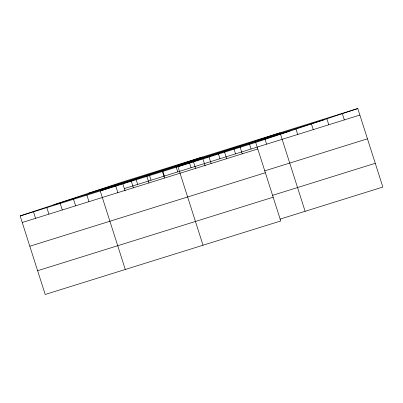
<?xml version="1.0" encoding="UTF-8"?>
<svg xmlns="http://www.w3.org/2000/svg" width="403" height="403" viewBox="0 0 403 403"><rect width="100%" height="100%" fill="white"/><g stroke="black" fill="none" stroke-linecap="round" stroke-linejoin="round"><path stroke-width="0.6" d="M357.793 108.533L255.698 142.445L280.755 220.965L45.207 294.467L20.15 215.948L122.245 182.035L357.793 108.533L382.85 187.052L280.004 219.146M202.331 157.044L100.236 190.957L125.293 269.476M88.554 193.223L324.098 119.726M53.841 204.754L289.389 131.257M20.15 215.948L255.698 142.445M124.331 188.564L359.874 115.062M22.236 222.476L257.779 148.979M264.615 170.912L367.455 138.818M29.817 246.233L265.36 172.736M272.423 195.39L375.269 163.296M37.625 270.71L273.174 197.208M342.243 113.384L344.328 119.913M326.888 118.83L328.783 124.764M311.151 123.086L313.237 129.615M295.797 128.532L297.691 134.466M305.121 211.308L280.06 132.789L177.965 166.701L203.026 245.22M264.892 138.828L266.6 144.168M249.538 144.269L251.054 149.019M240.153 147.297L242.233 153.83M233.992 149.12L235.508 153.87M224.602 152.148L226.688 158.681M218.446 153.971L219.962 158.722M209.056 156.999L211.142 163.532M202.9 158.822L205.172 165.95M193.511 161.85L195.596 168.378M189.551 162.988L191.067 167.739M176.202 167.154L177.718 171.905M162.857 171.32L164.374 176.066M162.419 171.552L164.505 178.081M149.508 175.481L151.024 180.232M146.873 176.403L148.959 182.932M136.159 179.647L137.675 184.398M131.328 181.254L133.413 187.783M122.814 183.813L125.086 190.936M115.782 186.105L117.867 192.634M86.887 195.123L88.972 201.651M73.542 199.289L75.623 205.817M60.193 203.45L62.279 209.983M46.844 207.616L48.929 214.149M33.499 211.782L35.58 218.31"/></g></svg>
